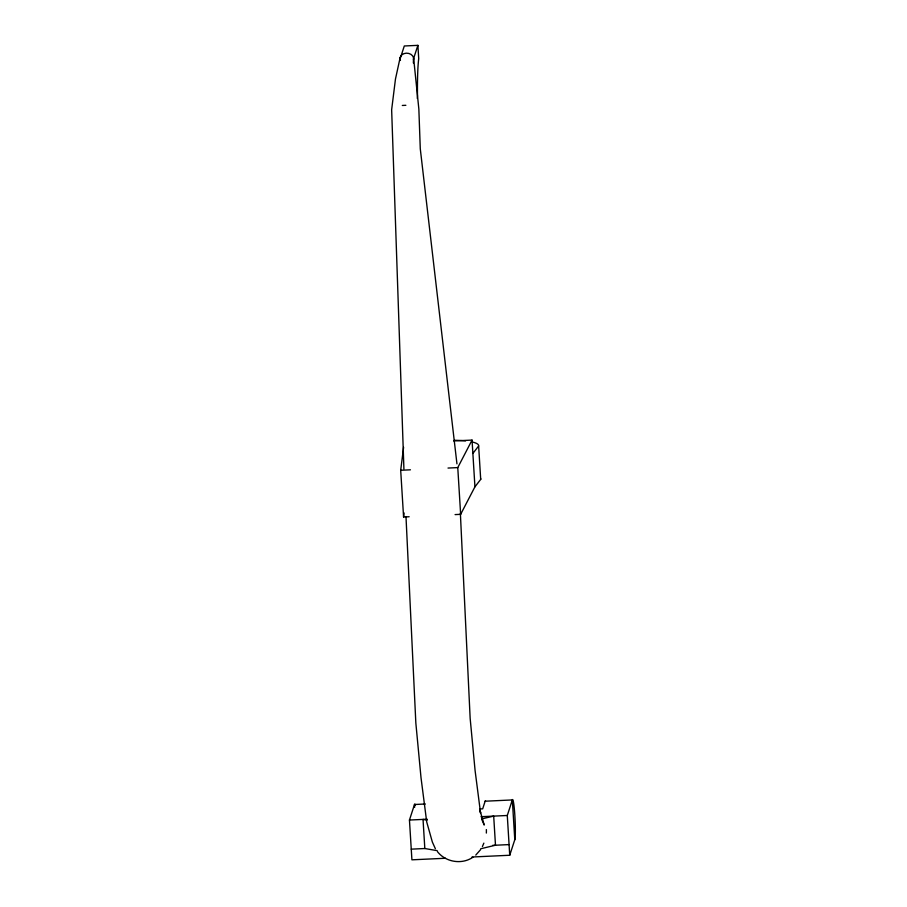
<?xml version="1.0" encoding="UTF-8"?>
<svg xmlns="http://www.w3.org/2000/svg" width="907" height="907" viewBox="0 0 907 907"><rect width="100%" height="100%" fill="white"/><g stroke="black" fill="none" stroke-linecap="round" stroke-linejoin="round"><path stroke-width="1.36" d="M413.377 63.002L413.467 58.944L417.889 45.35L404.295 45.985L399.885 59.579M417.299 98.421L417.469 95.643A78.796 5.941 87.3 0 1 418.717 58.706L417.889 45.35M409.148 516.741L403.581 517.001L400.69 470.268L403.604 447.31M403.581 517.001L404.091 512.943M400.146 57.594L395.475 79L391.643 109.758L403.91 468.964M445.45 858.26L411.914 859.825L409.454 820.041L414.499 804.509L425.372 803.999M485.54 800.847A20.317 1.531 87.3 0 0 485.154 801.21L482.683 808.829L479.871 808.953M472.003 857.013L509.734 855.256L507.285 815.484L512.33 799.94L485.154 801.21M509.734 855.256L514.791 839.723A20.317 1.531 87.3 0 0 514.87 815.778A20.317 1.531 87.3 0 0 512.33 799.94L514.791 839.723M482.422 846.503L483.85 843.136M455.076 514.598L460.643 514.337L457.763 467.604L472.048 440.088L453.659 440.949M460.643 514.337L474.939 486.821L480.699 479.384L478.635 446.006A37.527 7.335 -3.5 0 0 472.003 441.936M472.876 453.443L478.635 446.006M480.574 849.655L475.778 855.074M472.91 857.251C461.901 864.859 445.654 862.206 437.457 851.662M480.71 848.759L495.483 845.222L493.691 816.119L481.594 818.919M402.311 105.461L405.86 105.303M400.69 470.268L410.44 469.815M448.013 468.057L457.763 467.604M409.454 820.041L427.276 819.214M480.971 816.708L507.285 815.484M411.245 849.156L424.827 848.521L437.219 850.664M492.66 845.358L509.076 844.598M427.174 820.087L423.036 819.418L424.827 848.521M481.798 819.486L484.225 825.053L479.871 810.042L480.574 813.114L475.098 770.633L470.155 718.344L460.371 513.26M435.36 848.703L432.356 842.047L426.709 821.957L421.018 777.753L415.837 722.992L406.007 516.99M456.947 463.851L420.281 148.793L418.853 109.067L413.649 58.399M472.048 440.088L474.939 486.821M414.669 807.253L414.499 804.509A20.317 1.531 87.3 0 1 415.327 805.144M480.574 478.454A37.527 7.335 -3.5 0 1 480.699 479.384M454.203 440.292A37.527 7.335 -3.5 0 1 465.563 440.927M400.429 60.463A6.825 5.555 3.4 0 1 406.291 53.173A6.825 5.555 3.4 0 1 413.558 59.851M486.345 829.565A27.278 26.677 18 0 1 486.333 833.068"/></g></svg>
